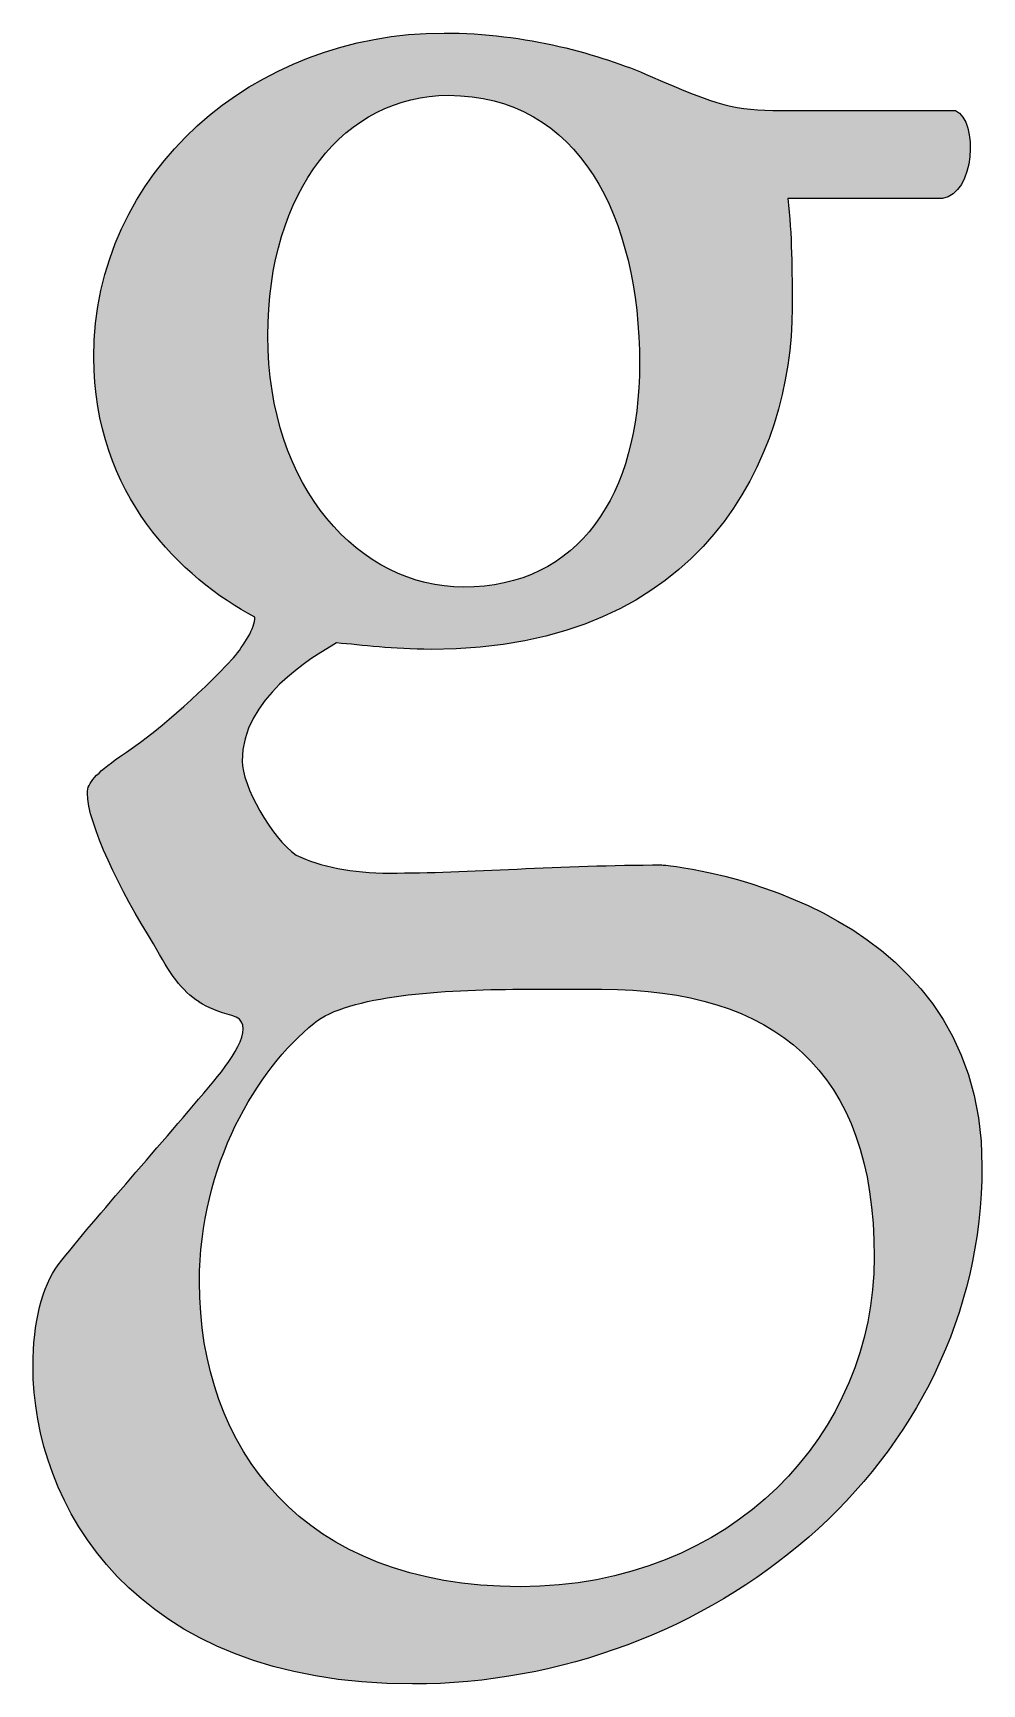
# Paper-space layout 'A3mask (portrait)' of a CAD drawing. Extents: x 0 to 277, y 0 to 394.
# Drawn here: x 225.95 to 230.04, y 38.93 to 46.04 of the extents above; entities that cross this region are included whole.
import ezdxf
from ezdxf.enums import TextEntityAlignment as Align

# ---------------------------------------------------------------- set-up
doc = ezdxf.new("R2010")
doc.units = 0
doc.layers.get('0').update_dxf_attribs({"linetype": 'CONTINUOUS'})
doc.layers.get('Defpoints').update_dxf_attribs({"linetype": 'CONTINUOUS'})
doc.layers.add('JPP_Mask', color=7, linetype='CONTINUOUS')
doc.styles.add('JPP', font='arial.ttf')

# ---------------------------------------------------------------- blocks, each defined once
blk = doc.blocks.new('A3mask (portrait)')
at = {"true_color": 0x0081c6}
h = blk.add_hatch(color=142, dxfattribs=at)
edge = h.paths.add_edge_path()
edge.add_spline(control_points=[(228.6613, 42.4549), (228.2274, 42.4549), (227.8241, 42.4197), (227.4891, 42.4197), (227.3249, 42.4197), (227.191, 42.4482), (227.086, 42.4965), (226.9794, 42.5711), (226.853, 42.7982), (226.853, 42.9026), (226.853, 43.1709), (227.149, 43.3466), (227.2602, 43.4115), (227.3713, 43.4024), (227.5008, 43.3838), (227.6675, 43.3838), (228.8427, 43.3838), (229.2221, 44.2167), (229.2221, 44.8551), (229.2221, 45.0125), (229.2221, 45.1697), (229.2035, 45.3271), (229.2035, 45.3271), (229.8696, 45.3271), (229.8696, 45.3271), (230.0087, 45.3457), (230.027, 45.6603), (229.9254, 45.7064), (229.9254, 45.7064), (229.1756, 45.7064), (229.1756, 45.7064), (228.9721, 45.7064), (228.9075, 45.7252), (228.6111, 45.8545), (228.3983, 45.9473), (228.0744, 46.0398), (227.7229, 46.0398), (226.8994, 46.0398), (226.2143, 45.4382), (226.2143, 44.6424), (226.2143, 44.0502), (226.5938, 43.6891), (226.9086, 43.5228), (226.9086, 43.4764), (226.8623, 43.4024), (226.8157, 43.3466), (226.6588, 43.1803), (226.4828, 43.0229), (226.3255, 42.9209), (226.2236, 42.8471), (226.1868, 42.8101), (226.1868, 42.764), (226.1868, 42.6356), (226.3288, 42.3392), (226.4721, 42.1147), (226.5428, 41.9856), (226.5925, 41.9123), (226.6678, 41.8642), (226.6679, 41.8641), (226.668, 41.864), (226.6681, 41.864), (226.6681, 41.864), (226.6681, 41.864), (226.6681, 41.864), (226.7064, 41.8396), (226.7509, 41.8209), (226.8096, 41.8056), (226.9192, 41.777), (226.8195, 41.6287), (226.7309, 41.5224), (226.5043, 41.2509), (226.2285, 40.9439), (226.0611, 40.7317), (225.992, 40.6371), (225.9527, 40.4835), (225.9527, 40.2946), (225.9527, 39.7046), (226.3759, 38.9253), (227.5876, 38.9253), (228.8682, 38.9253), (230.04, 39.8697), (230.04, 41.1564), (230.04, 42.3365), (228.6742, 42.4549), (228.6613, 42.4549)], knot_values=[0, 0, 0, 0, 1, 1, 1, 2, 2, 2, 3, 3, 3, 4, 4, 4, 5, 5, 5, 6, 6, 6, 7, 7, 7, 8, 8, 8, 9, 9, 9, 10, 10, 10, 11, 11, 11, 12, 12, 12, 13, 13, 13, 14, 14, 14, 15, 15, 15, 16, 16, 16, 17, 17, 17, 18, 18, 18, 19, 19, 19, 20, 20, 20, 21, 21, 21, 22, 22, 22, 23, 23, 23, 24, 24, 24, 25, 25, 25, 26, 26, 26, 27, 27, 27, 28, 28, 28, 28], degree=3, periodic=0)
edge = h.paths.add_edge_path(flags=16)
edge.add_spline(control_points=[(227.8062, 43.6521), (228.3057, 43.6521), (228.565, 44.0502), (228.565, 44.6145), (228.565, 45.244), (228.3057, 45.7713), (227.7415, 45.7713), (227.297, 45.7713), (226.9641, 45.3642), (226.9641, 44.7349), (226.9641, 44.0777), (227.3618, 43.6521), (227.8062, 43.6521)], knot_values=[0, 0, 0, 0, 1, 1, 1, 2, 2, 2, 3, 3, 3, 4, 4, 4, 4], degree=3, periodic=0)
edge = h.paths.add_edge_path(flags=16)
edge.add_spline(control_points=[(228.401, 41.9189), (228.401, 41.9189), (228.0508, 41.9189), (228.0508, 41.9189), (227.7207, 41.9189), (227.3088, 41.8924), (227.1638, 41.7732), (226.9167, 41.5742), (226.6696, 41.1627), (226.6696, 40.6582), (226.6696, 39.9416), (227.1127, 39.3446), (228.0508, 39.3446), (228.9678, 39.3446), (229.5761, 40.0081), (229.5761, 40.7644), (229.5761, 41.5742), (229.1434, 41.9189), (228.401, 41.9189)], knot_values=[0, 0, 0, 0, 1, 1, 1, 2, 2, 2, 3, 3, 3, 4, 4, 4, 5, 5, 5, 6, 6, 6, 6], degree=3, periodic=0)
at = {"layer": 'Defpoints', "color": 142, "true_color": 0x0081c6}
for points, knots in [([(228.6613, 42.4549), (228.2274, 42.4549), (227.8241, 42.4197), (227.4891, 42.4197), (227.3249, 42.4197), (227.191, 42.4482), (227.086, 42.4965), (226.9794, 42.5711), (226.853, 42.7982), (226.853, 42.9026), (226.853, 43.1709), (227.149, 43.3466), (227.2602, 43.4115), (227.3713, 43.4024), (227.5008, 43.3838), (227.6675, 43.3838), (228.8427, 43.3838), (229.2221, 44.2167), (229.2221, 44.8551), (229.2221, 45.0125), (229.2221, 45.1697), (229.2035, 45.3271), (229.2035, 45.3271), (229.8696, 45.3271), (229.8696, 45.3271), (230.0087, 45.3457), (230.027, 45.6603), (229.9254, 45.7064), (229.9254, 45.7064), (229.1756, 45.7064), (229.1756, 45.7064), (228.9721, 45.7064), (228.9075, 45.7252), (228.6111, 45.8545), (228.3983, 45.9473), (228.0744, 46.0398), (227.7229, 46.0398), (226.8994, 46.0398), (226.2143, 45.4382), (226.2143, 44.6424), (226.2143, 44.0502), (226.5938, 43.6891), (226.9086, 43.5228), (226.9086, 43.4764), (226.8623, 43.4024), (226.8157, 43.3466), (226.6588, 43.1803), (226.4828, 43.0229), (226.3255, 42.9209), (226.2236, 42.8471), (226.1868, 42.8101), (226.1868, 42.764), (226.1868, 42.6356), (226.3288, 42.3392), (226.4721, 42.1147), (226.5428, 41.9856), (226.5925, 41.9123), (226.6678, 41.8642), (226.6679, 41.8641), (226.668, 41.864), (226.6681, 41.864), (226.6681, 41.864), (226.6681, 41.864), (226.6681, 41.864), (226.7064, 41.8396), (226.7509, 41.8209), (226.8096, 41.8056), (226.9192, 41.777), (226.8195, 41.6287), (226.7309, 41.5224), (226.5043, 41.2509), (226.2285, 40.9439), (226.0611, 40.7317), (225.992, 40.6371), (225.9527, 40.4835), (225.9527, 40.2946), (225.9527, 39.7046), (226.3759, 38.9253), (227.5876, 38.9253), (228.8682, 38.9253), (230.04, 39.8697), (230.04, 41.1564), (230.04, 42.3365), (228.6742, 42.4549), (228.6613, 42.4549)], [0, 0, 0, 0, 1, 1, 1, 2, 2, 2, 3, 3, 3, 4, 4, 4, 5, 5, 5, 6, 6, 6, 7, 7, 7, 8, 8, 8, 9, 9, 9, 10, 10, 10, 11, 11, 11, 12, 12, 12, 13, 13, 13, 14, 14, 14, 15, 15, 15, 16, 16, 16, 17, 17, 17, 18, 18, 18, 19, 19, 19, 20, 20, 20, 21, 21, 21, 22, 22, 22, 23, 23, 23, 24, 24, 24, 25, 25, 25, 26, 26, 26, 27, 27, 27, 28, 28, 28, 28]), ([(227.8062, 43.6521), (228.3057, 43.6521), (228.565, 44.0502), (228.565, 44.6145), (228.565, 45.244), (228.3057, 45.7713), (227.7415, 45.7713), (227.297, 45.7713), (226.9641, 45.3642), (226.9641, 44.7349), (226.9641, 44.0777), (227.3618, 43.6521), (227.8062, 43.6521)], [0, 0, 0, 0, 1, 1, 1, 2, 2, 2, 3, 3, 3, 4, 4, 4, 4]), ([(228.401, 41.9189), (228.401, 41.9189), (228.0508, 41.9189), (228.0508, 41.9189), (227.7207, 41.9189), (227.3088, 41.8924), (227.1638, 41.7732), (226.9167, 41.5742), (226.6696, 41.1627), (226.6696, 40.6582), (226.6696, 39.9416), (227.1127, 39.3446), (228.0508, 39.3446), (228.9678, 39.3446), (229.5761, 40.0081), (229.5761, 40.7644), (229.5761, 41.5742), (229.1434, 41.9189), (228.401, 41.9189)], [0, 0, 0, 0, 1, 1, 1, 2, 2, 2, 3, 3, 3, 4, 4, 4, 5, 5, 5, 6, 6, 6, 6])]:
    blk.add_open_spline(points, degree=3, knots=knots, dxfattribs=at)
at = {"color": 7, "style": 'JPP'}
for tag, p in [('Client', (244.02, 56.35)), ('Project1', (244.02, 44.1)), ('Project2', (244.02, 40.425)), ('Project3', (244.02, 36.75)), ('Title1', (244.02, 28.175)), ('Title2', (244.02, 24.5)), ('Title3', (244.02, 20.825)), ('Status', (191.1, 3.675))]:
    blk.add_attdef(tag, text='', height=1.7, dxfattribs=at).set_placement(p, align=Align.MIDDLE_LEFT)
at = {"color": 2, "style": 'JPP'}
for tag, p in [('Scale', (204.575, 12.25)), ('Drawn', (226.625, 12.25)), ('Checked', (248.675, 12.25)), ('Date', (270.725, 12.25))]:
    blk.add_attdef(tag, text='', height=1, dxfattribs=at).set_placement(p, align=Align.MIDDLE_CENTER)
at = {"color": 6, "style": 'JPP'}
for tag, p in [('Ref', (235.2, 3.675)), ('DrgNo.', (255.78, 3.675))]:
    blk.add_attdef(tag, text='', height=2, dxfattribs=at).set_placement(p, align=Align.MIDDLE_LEFT)
blk.add_attdef('Rev', text='', height=2, dxfattribs=at).set_placement((272.5746, 3.675), align=Align.MIDDLE_CENTER)

psp = doc.layouts.new('A3mask (portrait)')

# ---------------------------------------------------------------- block references
at = {"layer": 'JPP_Mask'}
psp.add_blockref('A3mask (portrait)', (0, 0), dxfattribs=at)

doc.saveas('drawing.dxf')
